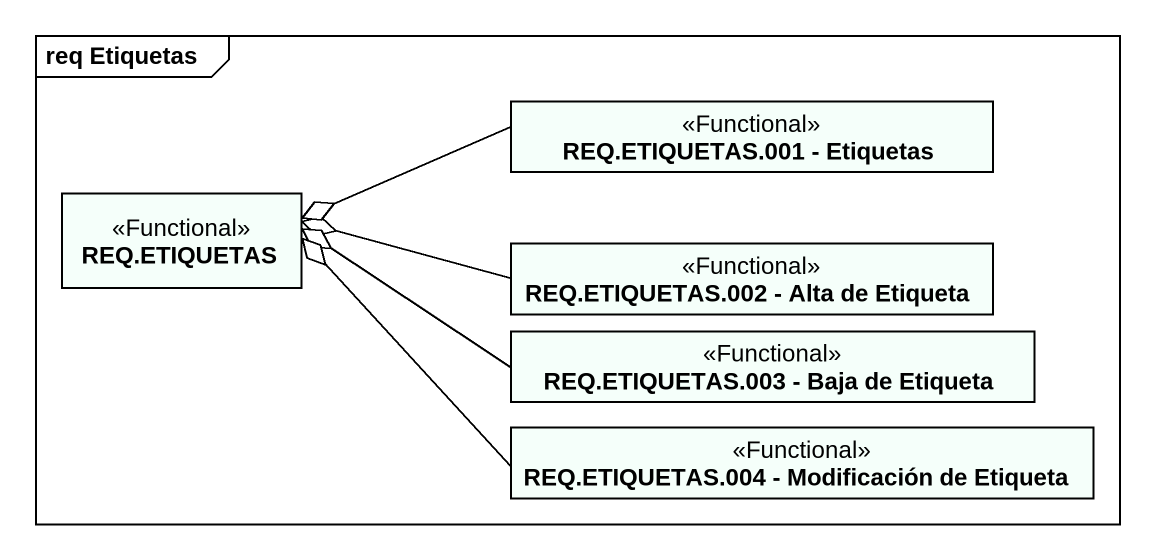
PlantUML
@startuml
mainframe req Etiquetas
hide circle
hide empty members
class "REQ.ETIQUETAS.001 - Etiquetas" as REQ_ETIQUETAS_001_Etiquetas <<Functional>> #F5FFFA
class "REQ.ETIQUETAS" as REQ_ETIQUETAS <<Functional>> #F5FFFA
class "REQ.ETIQUETAS.002 - Alta de Etiqueta" as REQ_ETIQUETAS_002_Alta_de <<Functional>> #F5FFFA
class "REQ.ETIQUETAS.003 - Baja de Etiqueta" as REQ_ETIQUETAS_003_Baja_de <<Functional>> #F5FFFA
class "REQ.ETIQUETAS.004 - Modificación de Etiqueta" as REQ_ETIQUETAS_004 <<Functional>> #F5FFFA
REQ_ETIQUETAS_001_Etiquetas -left-o REQ_ETIQUETAS
REQ_ETIQUETAS_002_Alta_de -left-o REQ_ETIQUETAS
REQ_ETIQUETAS_003_Baja_de -left-o REQ_ETIQUETAS
REQ_ETIQUETAS_004 -left-o REQ_ETIQUETAS
@enduml
